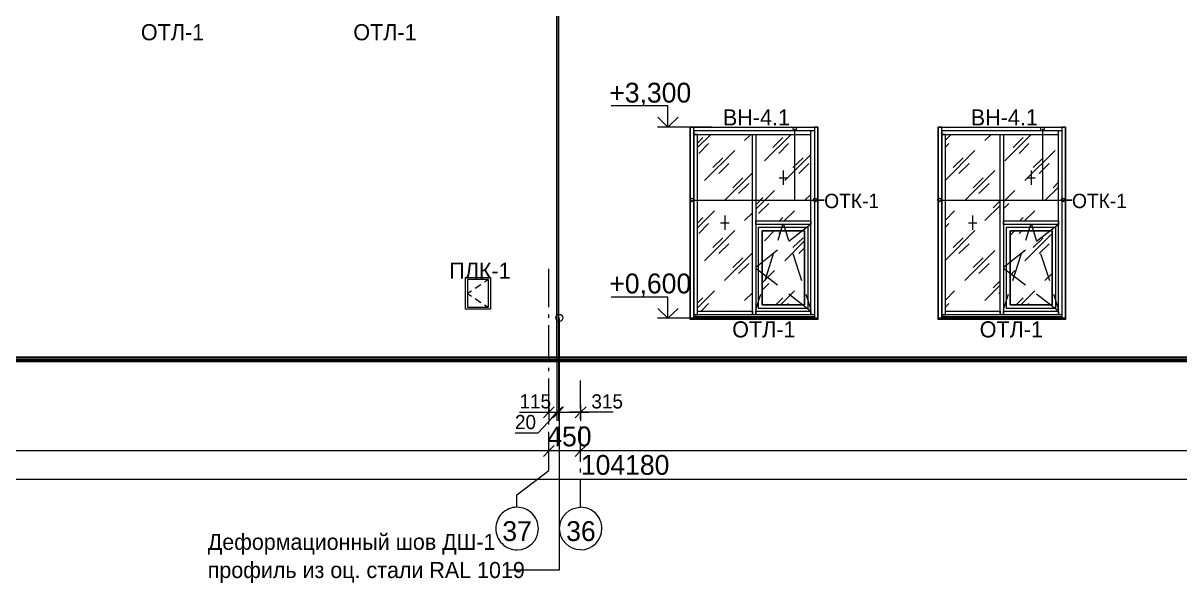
# Model space of a CAD drawing. Header units: millimetres. Extents: x 2294 to 908349, y -83289 to 219220.
# Drawn here: x 357830 to 374169, y 90179 to 98089 of the extents above; entities that cross this region are included whole.
import ezdxf

# ---------------------------------------------------------------- set-up
doc = ezdxf.new("R2010")
doc.units = ezdxf.units.MM
doc.layers.add('PDF _Геометрия', color=7, linetype='Continuous')
doc.layers.add('PDF _Текст', color=7, linetype='Continuous')

msp = doc.modelspace()

# ---------------------------------------------------------------- linework, layer by layer
at = {"layer": 'PDF _Геометрия', "lineweight": 9}
for points in [[(381177, 93367.7), (328716.7, 93367.7), (340823.2, 93367.7), (328716.7, 93367.7), (340823.2, 93367.7), (340823.2, 107116.7), (340823.2, 93316.9)], [(340844.4, 93316.9), (340844.4, 107116.7), (340844.4, 93367.7), (365370.7, 93367.7), (340844.4, 93367.7), (365370.7, 93367.7), (365370.7, 99615.7), (365370.7, 93316.9)], [(365527.3, 107116.7), (365527.3, 99628.4), (365527.3, 99607.2), (365391.9, 99607.2), (365391.9, 93316.9)], [(381177, 93401.5), (381177, 93367.7), (365391.9, 93367.7), (381177, 93367.7), (381177, 96618.7), (383052.2, 96618.7), (383052.2, 93367.7), (391683.4, 93367.7), (392771.3, 93367.7), (392771.3, 96618.7), (394172.5, 96618.7), (394172.5, 93367.7), (395421.2, 93367.7), (395421.2, 96076.8), (396720.8, 96076.8), (396720.8, 93367.7), (406152, 93367.7), (406152, 96618.7), (409999.9, 96618.7), (409999.9, 93367.7), (418228.9, 93367.7), (418250.1, 93367.7), (418250.1, 107116.7)], [(367555, 96618.7), (367110.5, 96618.7), (366937, 96618.7), (366937, 96919.2), (366136.9, 96919.2)], [(367089.3, 96618.7), (366788.8, 96618.7)], [(367305.2, 93926.4), (367305.2, 93994.2), (367305.2, 95268.3), (367305.2, 93968.8), (367356, 93968.8), (367356, 95268.3), (367356, 96517.1), (367305.2, 96517.1), (367305.2, 95268.3), (367305.2, 96542.5), (367305.2, 96618.7), (367254.4, 96618.7), (367254.4, 96542.5), (367254.4, 95268.3), (367254.4, 93994.2), (367254.4, 93918), (367254.4, 96618.7), (369053.5, 96618.7), (369053.5, 93918), (369053.5, 93994.2), (369053.5, 95268.3), (369053.5, 96542.5), (369053.5, 96618.7), (369006.9, 96618.7), (369006.9, 96542.5), (369006.9, 95268.3), (369006.9, 93968.8), (368956.1, 93968.8), (368956.1, 95268.3), (368956.1, 96542.5)], [(368727.5, 96593.3), (368727.5, 95585.8), (369146.6, 95585.8), (369015.4, 95585.8)], [(368956.1, 96567.9), (368956.1, 96559.4)], [(370806, 93926.4), (370806, 93994.2), (370806, 95268.3), (370806, 93968.8), (370856.8, 93968.8), (370856.8, 95268.3), (370856.8, 96517.1), (370806, 96517.1), (370806, 95268.3), (370806, 96542.5), (370806, 96618.7), (370755.2, 96618.7), (370755.2, 96542.5), (370755.2, 95268.3), (370755.2, 93994.2), (370755.2, 93918), (370755.2, 96618.7), (372554.2, 96618.7), (372554.2, 93918), (372554.2, 93994.2), (372554.2, 95268.3), (372554.2, 96542.5), (372554.2, 96618.7), (372503.4, 96618.7), (372503.4, 96542.5), (372503.4, 95268.3), (372503.4, 93968.8), (372456.9, 93968.8), (372456.9, 95268.3), (372456.9, 96542.5)], [(372228.3, 96593.3), (372228.3, 95585.8), (372647.3, 95585.8), (372516.1, 95585.8)], [(372456.9, 96567.9), (372456.9, 96559.4)], [(367356, 96330.8), (367542.3, 96517.1)], [(367356, 96394.3), (367432.2, 96470.5)], [(368020.6, 96428.2), (368109.5, 96517.1)], [(368304.2, 96144.6), (368676.7, 96517.1)], [(368418.5, 96330.8), (368562.4, 96470.5)], [(369006.9, 96542.5), (369006.9, 95268.3), (369006.9, 93994.2), (369006.9, 93926.4)], [(370856.8, 96436.6), (370937.2, 96517.1)], [(371415.5, 96428.2), (371504.4, 96517.1)], [(371699.1, 96144.6), (372067.4, 96517.1)], [(371813.4, 96330.8), (371957.4, 96470.5)], [(372503.4, 96542.5), (372503.4, 95268.3), (372503.4, 93994.2), (372503.4, 93926.4)], [(367373, 96246.2), (367512.6, 96385.8)], [(367453.4, 95865.2), (367880.9, 96288.5)], [(368503.2, 96246.2), (368642.9, 96385.8)], [(370856.8, 96335), (370907.6, 96385.8)], [(370856.8, 95869.4), (371271.6, 96288.5)], [(371898.1, 96246.2), (372037.8, 96385.8)], [(371978.5, 95865.2), (372406.1, 96288.5)], [(367571.9, 96047.2), (367711.6, 96186.9)], [(367656.6, 95962.5), (367796.3, 96106.5)], [(368587.8, 95865.2), (368951.9, 96229.2)], [(368702.1, 96047.2), (368846.1, 96186.9)], [(368786.8, 95962.5), (368926.5, 96106.5)], [(370966.8, 96047.2), (371106.5, 96186.9)], [(371047.3, 95962.5), (371191.2, 96106.5)], [(372097.1, 96047.2), (372236.7, 96186.9)], [(372181.7, 95962.5), (372321.4, 96106.5)], [(367737, 95581.6), (368130.7, 95971)], [(368566.7, 96004.9), (368566.7, 95805.9)], [(371131.9, 95581.6), (371555.2, 96004.9)], [(372067.4, 96004.9), (372067.4, 95805.9)], [(367855.5, 95763.6), (367995.2, 95903.3)], [(367936, 95678.9), (368079.9, 95822.8)], [(368507.4, 95903.3), (368625.9, 95903.3)], [(371250.4, 95763.6), (371390.1, 95903.3)], [(371330.9, 95678.9), (371474.8, 95822.8)], [(372008.2, 95903.3), (372126.7, 95903.3)], [(372262.1, 95581.6), (372456.9, 95772.1)], [(372380.7, 95763.6), (372456.9, 95839.8)], [(367271.4, 95585.8), (369146.6, 95585.8)], [(368181.5, 95458.8), (368443.9, 95721.3)], [(368181.5, 95522.3), (368278.8, 95623.9)], [(368867.2, 95581.6), (368956.1, 95666.2)], [(370772.1, 95585.8), (372647.3, 95585.8)], [(371678, 95564.6), (371838.8, 95721.3)], [(367356, 95196.4), (367597.3, 95437.6)], [(368219.6, 95399.5), (368363.5, 95539.2)], [(368579.4, 95293.7), (368727.5, 95437.6)], [(370856.8, 95302.2), (370988, 95437.6)], [(371415.5, 95297.9), (371631.4, 95513.8)], [(371529.8, 95480), (371631.4, 95577.3)], [(371678, 95463), (371754.2, 95539.2)], [(371974.3, 95293.7), (372122.4, 95437.6)], [(367356, 95264.1), (367432.2, 95340.3)], [(367373, 95115.9), (367512.6, 95255.6)], [(367682, 95268.3), (367804.7, 95268.3)], [(367741.2, 95369.9), (367741.2, 95166.7)], [(368020.6, 95297.9), (368130.7, 95408)], [(368515.9, 95293.7), (368562.4, 95340.3)], [(370856.8, 95204.8), (370907.6, 95255.6)], [(371182.7, 95268.3), (371301.2, 95268.3)], [(371242, 95369.9), (371242, 95166.7)], [(371614.5, 95399.5), (371631.4, 95412.2)], [(371910.8, 95293.7), (371957.4, 95340.3)], [(367453.4, 94730.7), (367880.9, 95158.3)], [(368304.2, 95014.3), (368439.7, 95154)], [(368494.7, 95022.8), (368562.4, 95242.9)], [(368503.2, 95115.9), (368541.3, 95154)], [(368570.9, 95242.9), (368642.9, 95022.8)], [(368951.9, 95242.9), (368647.1, 95001.6)], [(370856.8, 94739.2), (371271.6, 95158.3)], [(371771.1, 95086.3), (371834.6, 95154)], [(371898.1, 95115.9), (371936.2, 95154)], [(371978.5, 94730.7), (372363.7, 95115.9)], [(371995.5, 95022.8), (372063.2, 95242.9)], [(372071.7, 95242.9), (372139.4, 95022.8)], [(372452.6, 95242.9), (372143.6, 95001.6)], [(367571.9, 94917), (367711.6, 95056.7)], [(367656.6, 94832.3), (367796.3, 94972)], [(368587.8, 94730.7), (368867.2, 95010.1)], [(368702.1, 94917), (368846.1, 95056.7)], [(370966.8, 94917), (371106.5, 95056.7)], [(371047.3, 94832.3), (371191.2, 94972)], [(372097.1, 94917), (372236.7, 95056.7)], [(372181.7, 94832.3), (372321.4, 94972)], [(367737, 94451.3), (368130.7, 94840.8)], [(367855.5, 94633.4), (367995.2, 94773)], [(368486.3, 94878.9), (368181.5, 94637.6)], [(368312.7, 94451.3), (368431.2, 94832.3)], [(368702.1, 94832.3), (368824.9, 94451.3)], [(368786.8, 94832.3), (368867.2, 94912.7)], [(371131.9, 94451.3), (371555.2, 94874.6)], [(371250.4, 94633.4), (371390.1, 94773)], [(371987, 94878.9), (371678, 94637.6)], [(371809.2, 94451.3), (371932, 94832.3)], [(372202.9, 94832.3), (372325.6, 94451.3)], [(365256.4, 94074.6), (365256.4, 94616.4)], [(367936, 94548.7), (368079.9, 94692.6)], [(368486.3, 94383.6), (368181.5, 94620.7)], [(371330.9, 94548.7), (371474.8, 94692.6)], [(371987, 94383.6), (371678, 94620.7)], [(364401.3, 94464), (364346.3, 94425.9)], [(368270.4, 94417.5), (368443.9, 94591)], [(368270.4, 94481), (368278.8, 94489.4)], [(371529.8, 94349.7), (371631.4, 94447.1)], [(371771.1, 94523.3), (371838.8, 94591)], [(372262.1, 94451.3), (372363.7, 94552.9)], [(364164.3, 94303.2), (364109.3, 94269.3), (364164.3, 94231.2)], [(364295.5, 94392.1), (364215.1, 94337)], [(367356, 94066.1), (367597.3, 94307.4)], [(368020.6, 94167.7), (368130.7, 94277.8)], [(368270.4, 94315.9), (368363.5, 94409)], [(368528.6, 94108.5), (368727.5, 94307.4)], [(370856.8, 94172), (370988, 94307.4)], [(371415.5, 94167.7), (371631.4, 94383.6)], [(371614.5, 94265.1), (371631.4, 94282)], [(371923.5, 94108.5), (372122.4, 94307.4)], [(364215.1, 94197.4), (364295.5, 94142.3)], [(367305.2, 93918), (367186.7, 93918), (366937, 93918), (366937, 94218.5), (366136.9, 94218.5)], [(367356, 94133.9), (367432.2, 94205.8)], [(367406.8, 94019.6), (367512.6, 94125.4)], [(368181.5, 94040.7), (368249.2, 94260.8)], [(368460.9, 94108.5), (368562.4, 94205.8)], [(368625.9, 94108.5), (368642.9, 94125.4)], [(368951.9, 94019.6), (368647.1, 94256.6)], [(368884.2, 94260.8), (368956.1, 94040.7)], [(370856.8, 94074.6), (370907.6, 94125.4)], [(371678, 94040.7), (371749.9, 94260.8)], [(371855.8, 94108.5), (371957.4, 94205.8)], [(372020.9, 94108.5), (372037.8, 94125.4)], [(372452.6, 94019.6), (372143.6, 94256.6)], [(372384.9, 94260.8), (372456.9, 94040.7)], [(364346.3, 94108.5), (364401.3, 94074.6)], [(365256.4, 93922.2), (365256.4, 93973)], [(369006.9, 93968.8), (367305.2, 93968.8)], [(367872.5, 94019.6), (367880.9, 94023.8)], [(372503.4, 93968.8), (370806, 93968.8)], [(371267.4, 94019.6), (371271.6, 94023.8)], [(365400.4, 93922.2), (365400.4, 90358), (364685, 90358)], [(365256.4, 93321.1), (365256.4, 93820.6)], [(367089.3, 93918), (366788.8, 93918)], [(369053.5, 93930.7), (369053.5, 93926.4), (369053.5, 93901), (367254.4, 93901), (367254.4, 93926.4), (367254.4, 93930.7)], [(367254.4, 93926.4), (369053.5, 93926.4)], [(367254.4, 93905.3), (367254.4, 93909.5)], [(369006.9, 93939.1), (367305.2, 93939.1), (369006.9, 93939.1)], [(369006.9, 93939.1), (367305.2, 93939.1)], [(369053.5, 93909.5), (369053.5, 93905.3)], [(372554.2, 93930.7), (372554.2, 93926.4), (372554.2, 93901), (370755.2, 93901), (370755.2, 93926.4), (370755.2, 93930.7)], [(370755.2, 93926.4), (372554.2, 93926.4)], [(370755.2, 93905.3), (370755.2, 93909.5)], [(372503.4, 93939.1), (370806, 93939.1), (372503.4, 93939.1)], [(372503.4, 93939.1), (370806, 93939.1)], [(372554.2, 93909.5), (372554.2, 93905.3)], [(312732.6, 93308.4), (420624.8, 93308.4)], [(328716.7, 93346.5), (381177, 93346.5), (381177, 93367.7), (365391.9, 93367.7), (365391.9, 92588.8), (365391.9, 92470.3)], [(365370.7, 93367.7), (365370.7, 92588.8), (365370.7, 92470.3)], [(365256.4, 93168.7), (365256.4, 93219.5)], [(365256.4, 92567.6), (365256.4, 93067.1)], [(365705.1, 92643.8), (365705.1, 93037.5)], [(365256.4, 92694.6), (365256.4, 92588.8), (365256.4, 92470.3)], [(365705.1, 92694.6), (365705.1, 92588.8), (365705.1, 92470.3)], [(364778.1, 92300.9), (365104, 92300.9), (365379.2, 92588.8)], [(364841.6, 92588.8), (365214.1, 92588.8), (365311.5, 92588.8)], [(365133.7, 92588.8), (365370.7, 92588.8), (365391.9, 92588.8), (365823.7, 92588.8)], [(366166.5, 92588.8), (365760.2, 92588.8), (365548.5, 92588.8)], [(365705.1, 92491.4), (365705.1, 92542.2)], [(365256.4, 92415.2), (365256.4, 92466)], [(365705.1, 91890.3), (365705.1, 92389.8)], [(364803.5, 91242.7), (364803.5, 91424.7), (365256.4, 91767.6), (365256.4, 92313.6)], [(365256.4, 91936.9), (365256.4, 92042.7), (365256.4, 92161.3)], [(365705.1, 91936.9), (365705.1, 92042.7), (365705.1, 92161.3)], [(418021.5, 92042.7), (392000.9, 92042.7), (365705.1, 92042.7), (365256.4, 92042.7), (340958.7, 92042.7), (340708.9, 92042.7), (314290.4, 92042.7)], [(365705.1, 91737.9), (365705.1, 91793)], [(418351.7, 91640.6), (313939, 91640.6)], [(365705.1, 91242.7), (365705.1, 91636.4)]]:
    msp.add_lwpolyline(points, dxfattribs=at)
at = {"layer": 'PDF _Геометрия', "lineweight": 18}
for points in [[(367080.9, 96758.4), (366937, 96618.7), (366797.3, 96758.4)], [(367080.9, 94057.7), (366937, 93918), (366797.3, 94057.7)], [(365332.6, 92665), (365256.4, 92588.8), (365180.2, 92512.6)], [(365446.9, 92665), (365370.7, 92588.8), (365294.5, 92512.6)], [(365463.8, 92665), (365391.9, 92588.8), (365315.7, 92512.6)], [(365781.3, 92665), (365705.1, 92588.8), (365628.9, 92512.6)], [(365180.2, 91966.5), (365256.4, 92042.7), (365332.6, 92118.9)], [(365628.9, 91966.5), (365705.1, 92042.7), (365781.3, 92118.9)]]:
    msp.add_lwpolyline(points, dxfattribs=at)
at = {"layer": 'PDF _Геометрия', "lineweight": 9}
for points in [[(368156.1, 96567.9), (367305.2, 96567.9), (367305.2, 96517.1), (368156.1, 96517.1), (368956.1, 96517.1), (368956.1, 96567.9), (368156.1, 96567.9), (367330.6, 96567.9), (367305.2, 96567.9), (367305.2, 96618.7), (367330.6, 96618.7), (368156.1, 96618.7), (368981.5, 96618.7), (369006.9, 96618.7), (369006.9, 96567.9), (368981.5, 96567.9)], [(371656.8, 96567.9), (370806, 96567.9), (370806, 96517.1), (371656.8, 96517.1), (372456.9, 96517.1), (372456.9, 96567.9), (371656.8, 96567.9), (370831.4, 96567.9), (370806, 96567.9), (370806, 96618.7), (370831.4, 96618.7), (371656.8, 96618.7), (372478, 96618.7), (372503.4, 96618.7), (372503.4, 96567.9), (372478, 96567.9)], [(368181.5, 93968.8), (368130.7, 93968.8), (367356, 93968.8), (367356, 94019.6), (368130.7, 94019.6), (368130.7, 93968.8), (368130.7, 95268.3), (368130.7, 96517.1), (368181.5, 96517.1), (368181.5, 95268.3)], [(371678, 93968.8), (371631.4, 93968.8), (370856.8, 93968.8), (370856.8, 94019.6), (371631.4, 94019.6), (371631.4, 93968.8), (371631.4, 95268.3), (371631.4, 96517.1), (371678, 96517.1), (371678, 95268.3)], [(368956.1, 95242.9), (368181.5, 95242.9), (368181.5, 95293.7), (368956.1, 95293.7)], [(372456.9, 95242.9), (371678, 95242.9), (371678, 95293.7), (372456.9, 95293.7)], [(368219.6, 95204.8), (368913.8, 95204.8), (368913.8, 94057.7), (368219.6, 94057.7)], [(368913.8, 95204.8), (368913.8, 94057.7), (368219.6, 94057.7), (368219.6, 95204.8)], [(368867.2, 95154), (368270.4, 95154), (368270.4, 94108.5), (368867.2, 94108.5)], [(368270.4, 94108.5), (368270.4, 95154), (368867.2, 95154), (368867.2, 94108.5)], [(371720.3, 95204.8), (372414.5, 95204.8), (372414.5, 94057.7), (371720.3, 94057.7)], [(372414.5, 95204.8), (372414.5, 94057.7), (371720.3, 94057.7), (371720.3, 95204.8)], [(372363.7, 95154), (371771.1, 95154), (371771.1, 94108.5), (372363.7, 94108.5)], [(371771.1, 94108.5), (371771.1, 95154), (372363.7, 95154), (372363.7, 94108.5)], [(364079.6, 94493.7), (364431, 94493.7), (364431, 94045), (364079.6, 94045)], [(364401.3, 94464), (364109.3, 94464), (364109.3, 94074.6), (364401.3, 94074.6)], [(364109.3, 94464), (364109.3, 94074.6), (364401.3, 94074.6), (364401.3, 94464)], [(368956.1, 93968.8), (368181.5, 93968.8), (368181.5, 94019.6), (368956.1, 94019.6)], [(372456.9, 93968.8), (371678, 93968.8), (371678, 94019.6), (372456.9, 94019.6)]]:
    msp.add_lwpolyline(points, close=True, dxfattribs=at)
at = {"layer": 'PDF _Геометрия', "lineweight": 40}
msp.add_lwpolyline([(418889.3, 93316.9), (313363.3, 93316.9)], dxfattribs=at)
at = {"layer": 'PDF _Геометрия', "lineweight": 18}
msp.add_lwpolyline([(364807.7, 91246.9, 0.4225352), (364507.2, 90946.4, 0.4172634), (364807.7, 90645.8, 0.4119718), (365108.3, 90946.4, 0.4172634)], format="xyb", close=True, dxfattribs=at)
msp.add_lwpolyline([(365705.1, 90645.8, 0.4119718), (366005.7, 90946.4, 0.4172634), (365705.1, 91246.9)], format="xyb", dxfattribs=at)
at = {"layer": 'PDF _Геометрия', "lineweight": 9}
for points in [[(368706.4, 96593.3), (368706.4, 96610.2), (368714.8, 96618.7), (368727.5, 96618.7)], [(368706.4, 96593.3), (368706.4, 96610.2), (368714.8, 96618.7), (368727.5, 96618.7)], [(368727.5, 96567.9), (368714.8, 96567.9), (368706.4, 96580.6), (368706.4, 96593.3)], [(368727.5, 96567.9), (368714.8, 96567.9), (368706.4, 96580.6), (368706.4, 96593.3)], [(368727.5, 96618.7), (368740.2, 96618.7), (368752.9, 96610.2), (368752.9, 96593.3)], [(368727.5, 96618.7), (368740.2, 96618.7), (368752.9, 96610.2), (368752.9, 96593.3)], [(368752.9, 96593.3), (368752.9, 96580.6), (368740.2, 96567.9), (368727.5, 96567.9)], [(368752.9, 96593.3), (368752.9, 96580.6), (368740.2, 96567.9), (368727.5, 96567.9)], [(372202.9, 96593.3), (372202.9, 96610.2), (372211.3, 96618.7), (372228.3, 96618.7)], [(372202.9, 96593.3), (372202.9, 96610.2), (372211.3, 96618.7), (372228.3, 96618.7)], [(372228.3, 96567.9), (372211.3, 96567.9), (372202.9, 96580.6), (372202.9, 96593.3)], [(372228.3, 96567.9), (372211.3, 96567.9), (372202.9, 96580.6), (372202.9, 96593.3)], [(372228.3, 96618.7), (372241, 96618.7), (372253.7, 96610.2), (372253.7, 96593.3)], [(372228.3, 96618.7), (372241, 96618.7), (372253.7, 96610.2), (372253.7, 96593.3)], [(372253.7, 96593.3), (372253.7, 96580.6), (372241, 96567.9), (372228.3, 96567.9)], [(372253.7, 96593.3), (372253.7, 96580.6), (372241, 96567.9), (372228.3, 96567.9)], [(367250.2, 95590), (367250.2, 95607), (367258.7, 95615.4), (367271.4, 95615.4)], [(367250.2, 95590), (367250.2, 95607), (367258.7, 95615.4), (367271.4, 95615.4)], [(367271.4, 95564.6), (367258.7, 95564.6), (367250.2, 95577.3), (367250.2, 95590)], [(367271.4, 95564.6), (367258.7, 95564.6), (367250.2, 95577.3), (367250.2, 95590)], [(367271.4, 95615.4), (367284.1, 95615.4), (367296.8, 95607), (367296.8, 95590)], [(367271.4, 95615.4), (367284.1, 95615.4), (367296.8, 95607), (367296.8, 95590)], [(367296.8, 95590), (367296.8, 95577.3), (367284.1, 95564.6), (367271.4, 95564.6)], [(367296.8, 95590), (367296.8, 95577.3), (367284.1, 95564.6), (367271.4, 95564.6)], [(368994.2, 95590), (368994.2, 95607), (369002.7, 95615.4), (369019.6, 95615.4)], [(368994.2, 95590), (368994.2, 95607), (369002.7, 95615.4), (369019.6, 95615.4)], [(369019.6, 95564.6), (369002.7, 95564.6), (368994.2, 95577.3), (368994.2, 95590)], [(369019.6, 95564.6), (369002.7, 95564.6), (368994.2, 95577.3), (368994.2, 95590)], [(369019.6, 95615.4), (369032.3, 95615.4), (369045, 95607), (369045, 95590)], [(369019.6, 95615.4), (369032.3, 95615.4), (369045, 95607), (369045, 95590)], [(369045, 95590), (369045, 95577.3), (369032.3, 95564.6), (369019.6, 95564.6)], [(369045, 95590), (369045, 95577.3), (369032.3, 95564.6), (369019.6, 95564.6)], [(370746.7, 95590), (370746.7, 95607), (370755.2, 95615.4), (370772.1, 95615.4)], [(370746.7, 95590), (370746.7, 95607), (370755.2, 95615.4), (370772.1, 95615.4)], [(370772.1, 95564.6), (370755.2, 95564.6), (370746.7, 95577.3), (370746.7, 95590)], [(370772.1, 95564.6), (370755.2, 95564.6), (370746.7, 95577.3), (370746.7, 95590)], [(370772.1, 95615.4), (370784.8, 95615.4), (370797.5, 95607), (370797.5, 95590)], [(370772.1, 95615.4), (370784.8, 95615.4), (370797.5, 95607), (370797.5, 95590)], [(370797.5, 95590), (370797.5, 95577.3), (370784.8, 95564.6), (370772.1, 95564.6)], [(370797.5, 95590), (370797.5, 95577.3), (370784.8, 95564.6), (370772.1, 95564.6)], [(372495, 95590), (372495, 95607), (372503.4, 95615.4), (372516.1, 95615.4)], [(372495, 95590), (372495, 95607), (372503.4, 95615.4), (372516.1, 95615.4)], [(372516.1, 95564.6), (372503.4, 95564.6), (372495, 95577.3), (372495, 95590)], [(372516.1, 95564.6), (372503.4, 95564.6), (372495, 95577.3), (372495, 95590)], [(372516.1, 95615.4), (372528.8, 95615.4), (372541.5, 95607), (372541.5, 95590)], [(372516.1, 95615.4), (372528.8, 95615.4), (372541.5, 95607), (372541.5, 95590)], [(372541.5, 95590), (372541.5, 95577.3), (372528.8, 95564.6), (372516.1, 95564.6)], [(372541.5, 95590), (372541.5, 95577.3), (372528.8, 95564.6), (372516.1, 95564.6)], [(365353.8, 93922.2), (365353.8, 93951.8), (365375, 93973), (365404.6, 93973)], [(365353.8, 93922.2), (365353.8, 93951.8), (365375, 93973), (365404.6, 93973)], [(365404.6, 93973), (365430, 93973), (365455.4, 93951.8), (365455.4, 93922.2)], [(365404.6, 93973), (365430, 93973), (365455.4, 93951.8), (365455.4, 93922.2)], [(365404.6, 93871.4), (365375, 93871.4), (365353.8, 93896.8), (365353.8, 93922.2)], [(365404.6, 93871.4), (365375, 93871.4), (365353.8, 93896.8), (365353.8, 93922.2)], [(365455.4, 93922.2), (365455.4, 93896.8), (365430, 93871.4), (365404.6, 93871.4)], [(365455.4, 93922.2), (365455.4, 93896.8), (365430, 93871.4), (365404.6, 93871.4)]]:
    msp.add_open_spline(points, degree=3, dxfattribs=at)
at = {"layer": 'PDF _Геометрия', "lineweight": 18}
for points in [[(365408.8, 90946.4), (365408.8, 91115.7), (365540, 91246.9), (365705.1, 91246.9)], [(365705.1, 90645.8), (365540, 90645.8), (365408.8, 90781.3), (365408.8, 90946.4)]]:
    msp.add_open_spline(points, degree=3, dxfattribs=at)

# ---------------------------------------------------------------- texts
at = {"layer": 'PDF _Текст', "attachment_point": 4, "style": ''}
for s, insert, char_height in [('ОТЛ-1', (359492.9, 97958.7), 227.83), ('ОТЛ-1', (362493.9, 97958.7), 227.83), ('+3,300', (366110.2, 97080.1), 280.28), ('ВН-4.1', (367714.6, 96756.5), 227.83), ('ВН-4.1', (371215.2, 96756.5), 227.83), ('ОТК-1', (369145.2, 95574.9), 202.67), ('ОТК-1', (372645.9, 95574.9), 202.67), ('ПЛК-1', (363849.8, 94589.2), 227.83), ('+0,600', (366110.2, 94383.7), 280.28), ('ОТЛ-1', (367845.7, 93759.6), 227.83), ('ОТЛ-1', (371341.9, 93759.6), 227.83), ('115', (364840.3, 92742.2), 200.41), ('315', (365856.2, 92742.2), 200.41), ('20', (364776.8, 92450.2), 200.41), ('450', (365234, 92246.1), 280.28), ('104180', (365708.1, 91844), 280.28), ('37', (364599, 90908.5), 280.28), ('36', (365500.6, 90908.5), 280.28), ('Деформационный шов ДШ-1', (360438, 90724.1), 226.626), ('профиль из оц. стали RAL 1019', (360438, 90326.2), 226.626)]:
    msp.add_mtext(s, dxfattribs=dict(at, insert=insert, char_height=char_height))

doc.saveas('drawing.dxf')
